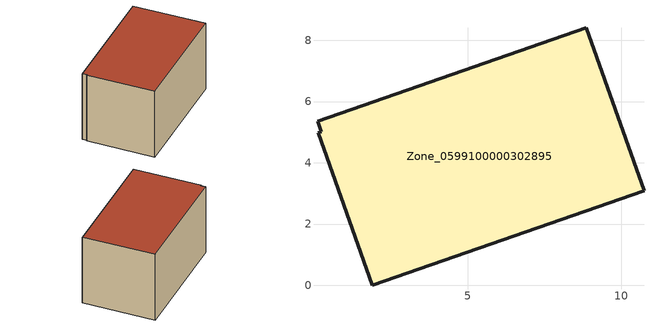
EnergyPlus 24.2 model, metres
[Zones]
Zone_0599100000302895
 floor ground (C_G): 0.09,5.36 8.87,8.41 10.75,3.08 1.88,0 0.12,4.98 0.21,5.01 z0
 wall outside (C_F): 10.75,3.08 8.87,8.41 0.09,5.36 0.21,5.01 0.12,4.98 1.88,0 10.75,3.08 z0:5.71
 roof outside (C_R): 8.87,8.41 0.09,5.36 0.21,5.01 0.12,4.98 1.88,0 10.75,3.08 z5.71
[BUILDING]
Pand.0599100000302895: North Axis=0; Terrain=City; Loads Convergence Tolerance Value=0.04; Temperature Convergence Tolerance Value=0.4; Solar Distribution=FullExterior; Maximum Number of Warmup Days=25; Minimum Number of Warmup Days=1
[Site:Location]
Rotterdam.The.Hague.AP_ZH_NLD Design_Conditions: Latitude=51.96; Longitude=4.45; Time Zone=1; Elevation=-4.5
[SITE:GROUNDTEMPERATURE:BUILDINGSURFACE]
18, 18, 18, 18, 18, 18, 18, 18, 18, 18, 18, 18
[MATERIAL] Thermal Absorptance=0.9; Solar Absorptance=0.7; Visible Absorptance=0.7
Name | Roughness | Thickness | Conductivity | Density | Specific Heat
G.TI.1946-1964 | MediumSmooth | 0.15 | 1 | 540 | 1210
F.TI.1946-1964 | Rough | 0.3 | 0.857143 | 1920 | 840
R.TI.1946-1964 | MediumRough | 0.2 | 0.277778 | 1500 | 1000
[CONSTRUCTION]
C_G: G.TI.1946-1964
C_F: F.TI.1946-1964
C_R: R.TI.1946-1964
[ZONE]
Zone_0599100000302895: Type=1; Multiplier=1; Ceiling Height=Autocalculate; Volume=Autocalculate; Floor Area=autocalculate; Part of Total Floor Area=Yes
[ZONEINFILTRATION:DESIGNFLOWRATE]
Infil_Zone_0599100000302895: Zone or ZoneList or Space or SpaceList=Zone_0599100000302895; Schedule=AlwaysOn; Design Flow Rate Calculation Method=Flow/Area; Flow Rate per Floor Area=0.003; Constant Term Coefficient=1; Temperature Term Coefficient=0; Velocity Term Coefficient=0; Velocity Squared Term Coefficient=0
[HVACTEMPLATE:ZONE:IDEALLOADSAIRSYSTEM]
Zone_0599100000302895: Maximum Heating Supply Air Temperature=50; Minimum Cooling Supply Air Temperature=13; Maximum Heating Supply Air Humidity Ratio=0.0156; Minimum Cooling Supply Air Humidity Ratio=0.0077; Heating Limit=NoLimit; Cooling Limit=NoLimit; Dehumidification Control Type=ConstantSensibleHeatRatio; Cooling Sensible Heat Ratio=0.7; Dehumidification Setpoint=60; Humidification Control Type=None; Humidification Setpoint=30; Outdoor Air Method=None; Outdoor Air Flow Rate per Person=0.00944; Outdoor Air Flow Rate per Zone Floor Area=0; Outdoor Air Flow Rate per Zone=0; Demand Controlled Ventilation Type=None; Outdoor Air Economizer Type=NoEconomizer; Heat Recovery Type=None; Sensible Heat Recovery Effectiveness=0.7; Latent Heat Recovery Effectiveness=0.65
[ZONECONTROL:THERMOSTAT]
ThermostatControl_Zone_0599100000302895: Zone or ZoneList=Zone_0599100000302895; Control Type Schedule=DualSetpointControlType; Control 1=Thermostat_Zone_0599100000302895; Temperature Difference Between Cutout And Setpoint=0
[THERMOSTATSETPOINT:DUALSETPOINT]
Thermostat_Zone_0599100000302895: Heating Setpoint Temperature Schedule=HeatingSetpoint_Zone_0599100000302895; Cooling Setpoint Temperature Schedule=CoolingSetpoint_Zone_0599100000302895
[SCHEDULE:COMPACT]
HeatingSetpoint_Zone_0599100000302895: Through: 12/31, For: AllDays, Until: 24:00, 21
CoolingSetpoint_Zone_0599100000302895: Through: 12/31, For: AllDays, Until: 24:00, 24
DualSetpointControlType: Through: 12/31, For: AllDays, Until: 24:00, 4
AlwaysOn: Through: 12/31, For: AllDays, Until: 24:00, 1
